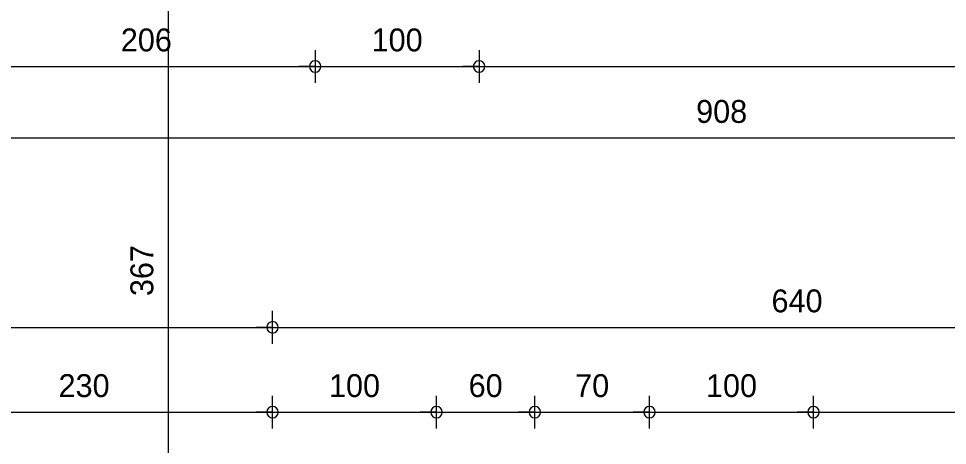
# Model space of a CAD drawing. Header units: metres. Extents: x -30.4 to 29.6, y -50.6 to 0.4.
# Drawn here: x -10.75 to -5.08, y -19.85 to -17.24 of the extents above; entities that cross this region are included whole.
import ezdxf
from ezdxf.enums import TextEntityAlignment as Align

# ---------------------------------------------------------------- set-up
doc = ezdxf.new("R2010")
doc.units = ezdxf.units.M
doc.header["$MEASUREMENT"] = 0
doc.layers.add('Calque commun', color=7, linetype='Continuous')
doc.styles.add('Century Gothic', font='GOTHIC.TTF', dxfattribs={"height": 0.139636})

# ---------------------------------------------------------------- blocks, each defined once
blk = doc.blocks.new('new33')
at = {"layer": 'Calque commun', "color": 5, "linetype": 'Continuous', "lineweight": 9}
blk.add_arc((0, 0), 0.5, 0, 359.99941, dxfattribs=at)
blk = doc.blocks.new('new34')
at = {"layer": 'Calque commun', "color": 5, "linetype": 'Continuous', "lineweight": 9}
blk.add_arc((0, 0), 0.5, 0, 359.99941, dxfattribs=at)
blk = doc.blocks.new('DimLine27685')
at = {"layer": 'Calque commun', "color": 5, "linetype": 'Continuous', "lineweight": 9}
for p, q in [((-11.4989, -19.7427), (-11.4989, -19.5427)), ((-9.1988, -19.7427), (-9.1988, -19.5427)), ((-11.4989, -19.6427), (-11.5989, -19.6427)), ((-11.4989, -19.6427), (-9.1988, -19.6427)), ((-9.1988, -19.6427), (-9.0988, -19.6427))]:
    blk.add_line(p, q, dxfattribs=at)
at = {"layer": 'Calque commun', "color": 5, "linetype": 'Continuous', "lineweight": 9, "xscale": 0.07000000029802322, "yscale": 0.07000000029802322, "zscale": 0.07000000029802322}
for name, p in [('new33', (-11.4989, -19.6427)), ('new34', (-9.1988, -19.6427))]:
    blk.add_blockref(name, p, dxfattribs=at)
at = {"layer": 'Calque commun', "color": 5, "linetype": 'Continuous', "lineweight": 9, "style": 'Century Gothic'}
blk.add_text('230', height=0.13964, dxfattribs=at).set_placement((-10.3488, -19.5927), align=Align.BOTTOM_CENTER)
blk = doc.blocks.new('new84')
at = {"layer": 'Calque commun', "color": 5, "linetype": 'Continuous', "lineweight": 9}
blk.add_arc((0, 0), 0.5, 0, 359.99941, dxfattribs=at)
blk = doc.blocks.new('DimLine32870')
at = {"layer": 'Calque commun', "color": 5, "linetype": 'Continuous', "lineweight": 9}
for p, q in [((-9.1988, -19.2255), (-9.1988, -19.0255)), ((-15.7988, -19.1255), (-9.1988, -19.1255)), ((-9.1988, -19.1255), (-9.0988, -19.1255))]:
    blk.add_line(p, q, dxfattribs=at)
at = {"layer": 'Calque commun', "color": 5, "linetype": 'Continuous', "lineweight": 9, "xscale": 0.07000000029802322, "yscale": 0.07000000029802322, "zscale": 0.07000000029802322}
blk.add_blockref('new84', (-9.1988, -19.1255), dxfattribs=at)
blk = doc.blocks.new('new99')
at = {"layer": 'Calque commun', "color": 5, "linetype": 'Continuous', "lineweight": 9}
blk.add_arc((0, 0), 0.5, 0, 359.99941, dxfattribs=at)
blk = doc.blocks.new('new100')
at = {"layer": 'Calque commun', "color": 5, "linetype": 'Continuous', "lineweight": 9}
blk.add_arc((0, 0), 0.5, 0, 359.99941, dxfattribs=at)
blk = doc.blocks.new('DimLine33622')
at = {"layer": 'Calque commun', "color": 5, "linetype": 'Continuous', "lineweight": 9}
for p, q in [((-5.8988, -19.7427), (-5.8988, -19.5427)), ((-2.7988, -19.7427), (-2.7988, -19.5427)), ((-5.8988, -19.6427), (-5.9988, -19.6427)), ((-5.8988, -19.6427), (-2.7988, -19.6427)), ((-2.7988, -19.6427), (-2.6988, -19.6427))]:
    blk.add_line(p, q, dxfattribs=at)
at = {"layer": 'Calque commun', "color": 5, "linetype": 'Continuous', "lineweight": 9, "xscale": 0.07000000029802322, "yscale": 0.07000000029802322, "zscale": 0.07000000029802322}
for name, p in [('new99', (-5.8988, -19.6427)), ('new100', (-2.7988, -19.6427))]:
    blk.add_blockref(name, p, dxfattribs=at)
at = {"layer": 'Calque commun', "color": 5, "linetype": 'Continuous', "lineweight": 9, "style": 'Century Gothic'}
blk.add_text('310', height=0.13964, dxfattribs=at).set_placement((-4.3488, -19.5927), align=Align.BOTTOM_CENTER)
blk = doc.blocks.new('new101')
at = {"layer": 'Calque commun', "color": 5, "linetype": 'Continuous', "lineweight": 9}
blk.add_arc((0, 0), 0.5, 0, 359.99941, dxfattribs=at)
blk = doc.blocks.new('new102')
at = {"layer": 'Calque commun', "color": 5, "linetype": 'Continuous', "lineweight": 9}
blk.add_arc((0, 0), 0.5, 0, 359.99941, dxfattribs=at)
blk = doc.blocks.new('DimLine33630')
at = {"layer": 'Calque commun', "color": 5, "linetype": 'Continuous', "lineweight": 9}
for p, q in [((-6.8988, -19.7427), (-6.8988, -19.5427)), ((-5.8988, -19.7427), (-5.8988, -19.5427)), ((-6.8988, -19.6427), (-6.9988, -19.6427)), ((-6.8988, -19.6427), (-5.8988, -19.6427)), ((-5.8988, -19.6427), (-5.7988, -19.6427))]:
    blk.add_line(p, q, dxfattribs=at)
at = {"layer": 'Calque commun', "color": 5, "linetype": 'Continuous', "lineweight": 9, "xscale": 0.07000000029802322, "yscale": 0.07000000029802322, "zscale": 0.07000000029802322}
for name, p in [('new101', (-6.8988, -19.6427)), ('new102', (-5.8988, -19.6427))]:
    blk.add_blockref(name, p, dxfattribs=at)
at = {"layer": 'Calque commun', "color": 5, "linetype": 'Continuous', "lineweight": 9, "style": 'Century Gothic'}
blk.add_text('100', height=0.13964, dxfattribs=at).set_placement((-6.3988, -19.5927), align=Align.BOTTOM_CENTER)
blk = doc.blocks.new('new103')
at = {"layer": 'Calque commun', "color": 5, "linetype": 'Continuous', "lineweight": 9}
blk.add_arc((0, 0), 0.5, 0, 359.99941, dxfattribs=at)
blk = doc.blocks.new('new104')
at = {"layer": 'Calque commun', "color": 5, "linetype": 'Continuous', "lineweight": 9}
blk.add_arc((0, 0), 0.5, 0, 359.99941, dxfattribs=at)
blk = doc.blocks.new('DimLine33643')
at = {"layer": 'Calque commun', "color": 5, "linetype": 'Continuous', "lineweight": 9}
for p, q in [((-7.5988, -19.7427), (-7.5988, -19.5427)), ((-6.8988, -19.7427), (-6.8988, -19.5427)), ((-7.5988, -19.6427), (-7.6988, -19.6427)), ((-7.5988, -19.6427), (-6.8988, -19.6427)), ((-6.8988, -19.6427), (-6.7988, -19.6427))]:
    blk.add_line(p, q, dxfattribs=at)
at = {"layer": 'Calque commun', "color": 5, "linetype": 'Continuous', "lineweight": 9, "xscale": 0.07000000029802322, "yscale": 0.07000000029802322, "zscale": 0.07000000029802322}
for name, p in [('new103', (-7.5988, -19.6427)), ('new104', (-6.8988, -19.6427))]:
    blk.add_blockref(name, p, dxfattribs=at)
at = {"layer": 'Calque commun', "color": 5, "linetype": 'Continuous', "lineweight": 9, "style": 'Century Gothic'}
blk.add_text('70', height=0.13964, dxfattribs=at).set_placement((-7.2488, -19.5927), align=Align.BOTTOM_CENTER)
blk = doc.blocks.new('new105')
at = {"layer": 'Calque commun', "color": 5, "linetype": 'Continuous', "lineweight": 9}
blk.add_arc((0, 0), 0.5, 0, 359.99941, dxfattribs=at)
blk = doc.blocks.new('new106')
at = {"layer": 'Calque commun', "color": 5, "linetype": 'Continuous', "lineweight": 9}
blk.add_arc((0, 0), 0.5, 0, 359.99941, dxfattribs=at)
blk = doc.blocks.new('DimLine33651')
at = {"layer": 'Calque commun', "color": 5, "linetype": 'Continuous', "lineweight": 9}
for p, q in [((-8.1988, -19.7427), (-8.1988, -19.5427)), ((-7.5988, -19.7427), (-7.5988, -19.5427)), ((-8.1988, -19.6427), (-8.2988, -19.6427)), ((-8.1988, -19.6427), (-7.5988, -19.6427)), ((-7.5988, -19.6427), (-7.4988, -19.6427))]:
    blk.add_line(p, q, dxfattribs=at)
at = {"layer": 'Calque commun', "color": 5, "linetype": 'Continuous', "lineweight": 9, "xscale": 0.07000000029802322, "yscale": 0.07000000029802322, "zscale": 0.07000000029802322}
for name, p in [('new105', (-8.1988, -19.6427)), ('new106', (-7.5988, -19.6427))]:
    blk.add_blockref(name, p, dxfattribs=at)
at = {"layer": 'Calque commun', "color": 5, "linetype": 'Continuous', "lineweight": 9, "style": 'Century Gothic'}
blk.add_text('60', height=0.13964, dxfattribs=at).set_placement((-7.8988, -19.5927), align=Align.BOTTOM_CENTER)
blk = doc.blocks.new('new107')
at = {"layer": 'Calque commun', "color": 5, "linetype": 'Continuous', "lineweight": 9}
blk.add_arc((0, 0), 0.5, 0, 359.99941, dxfattribs=at)
blk = doc.blocks.new('new108')
at = {"layer": 'Calque commun', "color": 5, "linetype": 'Continuous', "lineweight": 9}
blk.add_arc((0, 0), 0.5, 0, 359.99941, dxfattribs=at)
blk = doc.blocks.new('DimLine33659')
at = {"layer": 'Calque commun', "color": 5, "linetype": 'Continuous', "lineweight": 9}
for p, q in [((-9.1988, -19.7427), (-9.1988, -19.5427)), ((-8.1988, -19.7427), (-8.1988, -19.5427)), ((-9.1988, -19.6427), (-9.2988, -19.6427)), ((-9.1988, -19.6427), (-8.1988, -19.6427)), ((-8.1988, -19.6427), (-8.0988, -19.6427))]:
    blk.add_line(p, q, dxfattribs=at)
at = {"layer": 'Calque commun', "color": 5, "linetype": 'Continuous', "lineweight": 9, "xscale": 0.07000000029802322, "yscale": 0.07000000029802322, "zscale": 0.07000000029802322}
for name, p in [('new107', (-9.1988, -19.6427)), ('new108', (-8.1988, -19.6427))]:
    blk.add_blockref(name, p, dxfattribs=at)
at = {"layer": 'Calque commun', "color": 5, "linetype": 'Continuous', "lineweight": 9, "style": 'Century Gothic'}
blk.add_text('100', height=0.13964, dxfattribs=at).set_placement((-8.6988, -19.5927), align=Align.BOTTOM_CENTER)
blk = doc.blocks.new('new109')
at = {"layer": 'Calque commun', "color": 5, "linetype": 'Continuous', "lineweight": 9}
blk.add_arc((0, 0), 0.5, 0, 359.99941, dxfattribs=at)
blk = doc.blocks.new('DimLine33667')
at = {"layer": 'Calque commun', "color": 5, "linetype": 'Continuous', "lineweight": 9}
for p, q in [((-9.1988, -19.2255), (-9.1988, -19.0255)), ((-9.1988, -19.1255), (-9.2988, -19.1255)), ((-9.1988, -19.1255), (-2.7988, -19.1255))]:
    blk.add_line(p, q, dxfattribs=at)
at = {"layer": 'Calque commun', "color": 5, "linetype": 'Continuous', "lineweight": 9, "xscale": 0.07000000029802322, "yscale": 0.07000000029802322, "zscale": 0.07000000029802322}
blk.add_blockref('new109', (-9.1988, -19.1255), dxfattribs=at)
at = {"layer": 'Calque commun', "color": 5, "linetype": 'Continuous', "lineweight": 9, "style": 'Century Gothic'}
blk.add_text('640', height=0.13964, dxfattribs=at).set_placement((-5.9988, -19.0755), align=Align.BOTTOM_CENTER)
blk = doc.blocks.new('new115')
at = {"layer": 'Calque commun', "color": 5, "linetype": 'Continuous', "lineweight": 9}
blk.add_arc((0, 0), 0.5, 0, 359.99941, dxfattribs=at)
blk = doc.blocks.new('new116')
at = {"layer": 'Calque commun', "color": 5, "linetype": 'Continuous', "lineweight": 9}
blk.add_arc((0, 0), 0.5, 0, 359.99941, dxfattribs=at)
blk = doc.blocks.new('DimLine34378')
at = {"layer": 'Calque commun', "color": 5, "linetype": 'Continuous', "lineweight": 9}
for p, q in [((-10.9988, -17.4326), (-10.9988, -17.6327)), ((-8.9389, -17.4327), (-8.9389, -17.6327)), ((-10.9988, -17.5326), (-11.0988, -17.5326)), ((-10.9988, -17.5326), (-8.9389, -17.5327)), ((-8.9389, -17.5327), (-8.8389, -17.5327))]:
    blk.add_line(p, q, dxfattribs=at)
at = {"layer": 'Calque commun', "color": 5, "linetype": 'Continuous', "lineweight": 9, "xscale": 0.07000000029802322, "yscale": 0.07000000029802322, "zscale": 0.07000000029802322}
for name, p in [('new115', (-10.9988, -17.5326)), ('new116', (-8.9389, -17.5327))]:
    blk.add_blockref(name, p, dxfattribs=at)
at = {"layer": 'Calque commun', "color": 5, "linetype": 'Continuous', "lineweight": 9, "style": 'Century Gothic'}
blk.add_text('206', height=0.13964, rotation=359.9999, dxfattribs=at).set_placement((-9.9689, -17.4827), align=Align.BOTTOM_CENTER)
blk = doc.blocks.new('new117')
at = {"layer": 'Calque commun', "color": 5, "linetype": 'Continuous', "lineweight": 9}
blk.add_arc((0, 0), 0.5, 0, 359.99941, dxfattribs=at)
blk = doc.blocks.new('new118')
at = {"layer": 'Calque commun', "color": 5, "linetype": 'Continuous', "lineweight": 9}
blk.add_arc((0, 0), 0.5, 0, 359.99941, dxfattribs=at)
blk = doc.blocks.new('DimLine34386')
at = {"layer": 'Calque commun', "color": 5, "linetype": 'Continuous', "lineweight": 9}
for p, q in [((-8.9389, -17.4327), (-8.9389, -17.6327)), ((-7.9389, -17.4327), (-7.9389, -17.6327)), ((-8.9389, -17.5327), (-9.0389, -17.5327)), ((-8.9389, -17.5327), (-7.9389, -17.5327)), ((-7.9389, -17.5327), (-7.8389, -17.5327))]:
    blk.add_line(p, q, dxfattribs=at)
at = {"layer": 'Calque commun', "color": 5, "linetype": 'Continuous', "lineweight": 9, "xscale": 0.07000000029802322, "yscale": 0.07000000029802322, "zscale": 0.07000000029802322}
for name, p in [('new117', (-8.9389, -17.5327)), ('new118', (-7.9389, -17.5327))]:
    blk.add_blockref(name, p, dxfattribs=at)
at = {"layer": 'Calque commun', "color": 5, "linetype": 'Continuous', "lineweight": 9, "style": 'Century Gothic'}
blk.add_text('100', height=0.13964, dxfattribs=at).set_placement((-8.4389, -17.4827), align=Align.BOTTOM_CENTER)
blk = doc.blocks.new('new119')
at = {"layer": 'Calque commun', "color": 5, "linetype": 'Continuous', "lineweight": 9}
blk.add_arc((0, 0), 0.5, 0, 359.99941, dxfattribs=at)
blk = doc.blocks.new('DimLine34394')
at = {"layer": 'Calque commun', "color": 5, "linetype": 'Continuous', "lineweight": 9}
for p, q in [((-7.9389, -17.4327), (-7.9389, -17.6327)), ((-7.9389, -17.5327), (-8.0389, -17.5327)), ((-7.9389, -17.5327), (-1.9189, -17.5326))]:
    blk.add_line(p, q, dxfattribs=at)
at = {"layer": 'Calque commun', "color": 5, "linetype": 'Continuous', "lineweight": 9, "xscale": 0.07000000029802322, "yscale": 0.07000000029802322, "zscale": 0.07000000029802322}
blk.add_blockref('new119', (-7.9389, -17.5327), dxfattribs=at)
blk = doc.blocks.new('DimLine41064')
at = {"layer": 'Calque commun', "color": 5, "linetype": 'Continuous', "lineweight": 9}
blk.add_line((-10.9988, -17.9693), (-1.9189, -17.9693), dxfattribs=at)
at = {"layer": 'Calque commun', "color": 5, "linetype": 'Continuous', "lineweight": 9, "style": 'Century Gothic'}
blk.add_text('908', height=0.13964, dxfattribs=at).set_placement((-6.4588, -17.9193), align=Align.BOTTOM_CENTER)
blk = doc.blocks.new('new465')
at = {"layer": 'Calque commun', "color": 5, "linetype": 'Continuous', "lineweight": 9}
blk.add_arc((0, 0), 0.5, 0, 359.99941, dxfattribs=at)
blk = doc.blocks.new('new466')
at = {"layer": 'Calque commun', "color": 5, "linetype": 'Continuous', "lineweight": 9}
blk.add_arc((0, 0), 0.5, 0, 359.99941, dxfattribs=at)
blk = doc.blocks.new('DimLine48639')
at = {"layer": 'Calque commun', "color": 5, "linetype": 'Continuous', "lineweight": 9}
for p, q in [((-9.8347, -16.9426), (-9.8347, -16.8426)), ((-9.7347, -16.9426), (-9.9347, -16.9426)), ((-9.8347, -20.6153), (-9.8347, -16.9426)), ((-9.7347, -20.6153), (-9.9347, -20.6153)), ((-9.8347, -20.6153), (-9.8347, -20.7153))]:
    blk.add_line(p, q, dxfattribs=at)
at = {"layer": 'Calque commun', "color": 5, "linetype": 'Continuous', "lineweight": 9, "xscale": 0.07000000029802322, "yscale": 0.07000000029802322, "zscale": 0.07000000029802322, "rotation": 90}
for name, p in [('new466', (-9.8347, -16.9426)), ('new465', (-9.8347, -20.6153))]:
    blk.add_blockref(name, p, dxfattribs=at)
at = {"layer": 'Calque commun', "color": 5, "linetype": 'Continuous', "lineweight": 9, "style": 'Century Gothic'}
blk.add_text('367', height=0.13964, rotation=90, dxfattribs=at).set_placement((-9.8847, -18.7789), align=Align.BOTTOM_CENTER)

msp = doc.modelspace()

# ---------------------------------------------------------------- block references
at = {"layer": 'Calque commun', "color": 5, "linetype": 'Continuous', "lineweight": 9}
for name in ['DimLine48639', 'DimLine34378', 'DimLine34386', 'DimLine34394', 'DimLine41064', 'DimLine32870', 'DimLine33667', 'DimLine27685', 'DimLine33659', 'DimLine33651', 'DimLine33643', 'DimLine33630', 'DimLine33622']:
    msp.add_blockref(name, (0, 0), dxfattribs=at)

# ---------------------------------------------------------------- meshes
at = {"layer": 'Calque commun', "color": 7, "linetype": 'Continuous', "lineweight": 9}
mesh = msp.add_polyface(dxfattribs=at)
corners = [(29.6021, -8.6275), (-30.3979, -8.6275), (-30.3979, -50.6275), (29.6021, -50.6275)]
mesh.append_faces([[corners[k] for k in face] for face in [(0, 1, 2, 3)]], dxfattribs={"color": 7})

doc.saveas('drawing.dxf')
